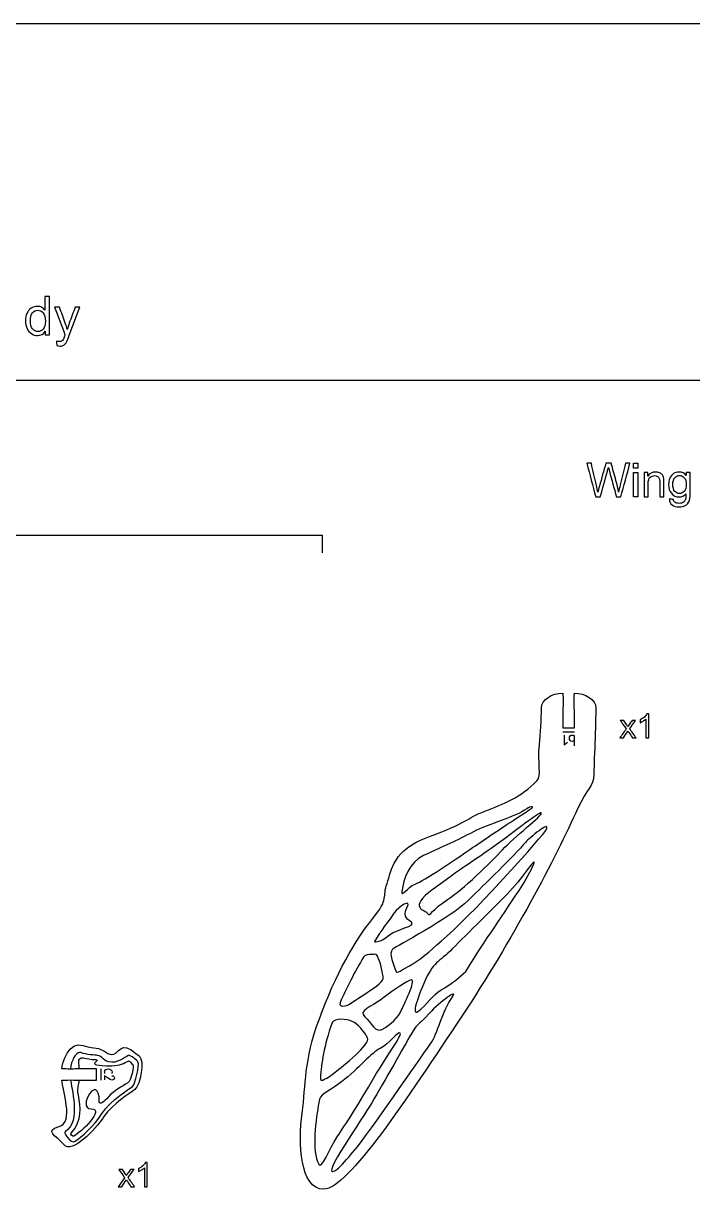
# Model space of a CAD drawing. Extents: x 0 to 1200, y 0 to 700.
# Drawn here: x 372.2 to 548, y 389.6 to 700 of the extents above; entities that cross this region are included whole.
import ezdxf

# ---------------------------------------------------------------- set-up
doc = ezdxf.new("R2010")
doc.units = 0
doc.header["$MEASUREMENT"] = 0
doc.layers.add('DEFAULT', color=7, linetype='CONTINUOUS')

msp = doc.modelspace()

# ---------------------------------------------------------------- linework, layer by layer
at = {"layer": 'DEFAULT', "color": 7}
msp.add_lwpolyline([(1200, 0), (0, 0), (0, 700), (1200, 700)], close=True, dxfattribs=at)
for points in [[(32.24, 601.59), (32.24, 606.24), (728.58, 606.24), (728.58, 601.59)], [(164.66, 560.92), (164.66, 565.56), (450.63, 565.56), (450.63, 560.92)], [(513.94, 513.83), (516.94, 513.83)], [(514.28, 513.01), (514.28, 510.47), (515.13, 511.16)], [(392.47, 425.27), (392.47, 422.27)]]:
    msp.add_lwpolyline(points, dxfattribs=at)
at = {"layer": 'DEFAULT', "color": 38}
for points in [[(532.53, 584.43), (533.62, 584.43), (533.62, 583.18), (532.53, 583.18)], [(532.53, 581.99), (533.62, 581.99), (533.62, 575.59), (532.53, 575.59)]]:
    msp.add_lwpolyline(points, close=True, dxfattribs=at)
for points, knots in [([(377.89, 618.2), (377.89, 618.5), (377.89, 618.81), (377.89, 619.12), (377.43, 618.39), (376.75, 618.03), (375.85, 618.03), (375.26, 618.03), (374.73, 618.19), (374.24, 618.51), (373.75, 618.84), (373.37, 619.28), (373.1, 619.86), (372.83, 620.44), (372.7, 621.1), (372.7, 621.85), (372.7, 622.58), (372.82, 623.24), (373.06, 623.84), (373.31, 624.43), (373.67, 624.89), (374.16, 625.2), (374.65, 625.52), (375.19, 625.68), (375.79, 625.68), (376.23, 625.68), (376.63, 625.59), (376.97, 625.4), (377.31, 625.21), (377.59, 624.97), (377.81, 624.67), (377.81, 625.88), (377.81, 627.09), (377.81, 628.3), (378.22, 628.3), (378.63, 628.3), (379.04, 628.3), (379.04, 624.93), (379.04, 621.56), (379.04, 618.2), (378.66, 618.2), (378.28, 618.2), (377.89, 618.2)], [3.262, 3.262, 3.262, 3.262, 5.88, 5.88, 5.88, 6.88, 6.88, 6.88, 7.88, 7.88, 7.88, 8.88, 8.88, 8.88, 9.88, 9.88, 9.88, 10.88, 10.88, 10.88, 11.88, 11.88, 11.88, 12.88, 12.88, 12.88, 13.88, 13.88, 13.88, 14.88, 14.88, 14.88, 25.153, 25.153, 25.153, 28.649, 28.649, 28.649, 57.282, 57.282, 57.282, 60.544, 60.544, 60.544, 60.544]), ([(373.97, 621.85), (373.97, 620.91), (374.17, 620.21), (374.57, 619.75), (374.96, 619.28), (375.43, 619.05), (375.96, 619.05), (376.51, 619.05), (376.97, 619.27), (377.35, 619.72), (377.72, 620.16), (377.91, 620.84), (377.91, 621.75), (377.91, 622.75), (377.72, 623.48), (377.33, 623.95), (376.95, 624.42), (376.47, 624.65), (375.91, 624.65), (375.36, 624.65), (374.9, 624.43), (374.53, 623.98), (374.16, 623.53), (373.97, 622.82), (373.97, 621.85)], [1, 1, 1, 1, 2, 2, 2, 3, 3, 3, 4, 4, 4, 5, 5, 5, 6, 6, 6, 7, 7, 7, 8, 8, 8, 9, 9, 9, 9]), ([(380.94, 615.38), (380.89, 615.77), (380.85, 616.16), (380.8, 616.54), (381.07, 616.47), (381.31, 616.43), (381.51, 616.43), (381.79, 616.43), (382.01, 616.48), (382.17, 616.57), (382.34, 616.66), (382.47, 616.79), (382.58, 616.96), (382.66, 617.08), (382.78, 617.39), (382.96, 617.88), (382.98, 617.95), (383.02, 618.05), (383.07, 618.18), (382.14, 620.63), (381.22, 623.07), (380.29, 625.51), (380.74, 625.51), (381.18, 625.51), (381.63, 625.51), (382.14, 624.1), (382.64, 622.69), (383.15, 621.28), (383.35, 620.74), (383.52, 620.17), (383.68, 619.58), (383.82, 620.15), (383.99, 620.71), (384.19, 621.25), (384.71, 622.67), (385.23, 624.09), (385.75, 625.51), (386.17, 625.51), (386.58, 625.51), (387, 625.51), (386.07, 623.03), (385.14, 620.55), (384.21, 618.07), (383.91, 617.27), (383.68, 616.72), (383.52, 616.41), (383.3, 616), (383.04, 615.7), (382.76, 615.51), (382.47, 615.32), (382.13, 615.23), (381.74, 615.23), (381.5, 615.23), (381.23, 615.28), (380.94, 615.38)], [0, 0, 0, 0, 3.324076, 3.324076, 3.324076, 4.324076, 4.324076, 4.324076, 5.324076, 5.324076, 5.324076, 6.324076, 6.324076, 6.324076, 7.324076, 7.324076, 7.324076, 8.324076, 8.324076, 8.324076, 30.545746, 30.545746, 30.545746, 34.334746, 34.334746, 34.334746, 47.097998, 47.097998, 47.097998, 48.097998, 48.097998, 48.097998, 49.097998, 49.097998, 49.097998, 61.974155, 61.974155, 61.974155, 65.490155, 65.490155, 65.490155, 88.010868, 88.010868, 88.010868, 89.010868, 89.010868, 89.010868, 90.010868, 90.010868, 90.010868, 91.010868, 91.010868, 91.010868, 92.010868, 92.010868, 92.010868, 92.010868]), ([(522.55, 575.59), (521.77, 578.53), (520.99, 581.48), (520.21, 584.43), (520.61, 584.43), (521.01, 584.43), (521.41, 584.43), (521.86, 582.49), (522.31, 580.56), (522.75, 578.63), (522.9, 578.02), (523.02, 577.42), (523.13, 576.82), (523.35, 577.77), (523.49, 578.31), (523.53, 578.46), (524.09, 580.45), (524.65, 582.44), (525.21, 584.43), (525.68, 584.43), (526.15, 584.43), (526.62, 584.43), (527.04, 582.93), (527.46, 581.44), (527.88, 579.95), (528.2, 578.84), (528.43, 577.8), (528.57, 576.82), (528.68, 577.38), (528.83, 578.02), (529.01, 578.75), (529.47, 580.64), (529.94, 582.53), (530.4, 584.43), (530.79, 584.43), (531.18, 584.43), (531.57, 584.43), (530.77, 581.48), (529.96, 578.53), (529.15, 575.59), (528.77, 575.59), (528.4, 575.59), (528.02, 575.59), (527.4, 577.83), (526.78, 580.08), (526.16, 582.32), (526, 582.88), (525.91, 583.23), (525.88, 583.36), (525.79, 582.95), (525.7, 582.61), (525.62, 582.32), (525, 580.08), (524.37, 577.83), (523.75, 575.59), (523.35, 575.59), (522.95, 575.59), (522.55, 575.59)], [0, 0, 0, 0, 25.920755, 25.920755, 25.920755, 29.320755, 29.320755, 29.320755, 46.181108, 46.181108, 46.181108, 47.181108, 47.181108, 47.181108, 48.181108, 48.181108, 48.181108, 65.759116, 65.759116, 65.759116, 69.758116, 69.758116, 69.758116, 82.936944, 82.936944, 82.936944, 83.936944, 83.936944, 83.936944, 84.936944, 84.936944, 84.936944, 101.508688, 101.508688, 101.508688, 104.840688, 104.840688, 104.840688, 130.819522, 130.819522, 130.819522, 134.014522, 134.014522, 134.014522, 153.820554, 153.820554, 153.820554, 154.820554, 154.820554, 154.820554, 155.820554, 155.820554, 155.820554, 175.635678, 175.635678, 175.635678, 179.019678, 179.019678, 179.019678, 179.019678]), ([(535.27, 575.59), (535.27, 577.72), (535.27, 579.86), (535.27, 581.99), (535.6, 581.99), (535.92, 581.99), (536.25, 581.99), (536.25, 581.69), (536.25, 581.38), (536.25, 581.08), (536.72, 581.78), (537.4, 582.13), (538.28, 582.13), (538.67, 582.13), (539.02, 582.07), (539.35, 581.93), (539.67, 581.79), (539.91, 581.61), (540.07, 581.38), (540.24, 581.16), (540.35, 580.89), (540.41, 580.58), (540.45, 580.38), (540.47, 580.03), (540.47, 579.52), (540.47, 578.21), (540.47, 576.9), (540.47, 575.59), (540.11, 575.59), (539.75, 575.59), (539.39, 575.59), (539.39, 576.89), (539.39, 578.18), (539.39, 579.48), (539.39, 579.92), (539.35, 580.25), (539.26, 580.47), (539.18, 580.69), (539.03, 580.87), (538.81, 581), (538.6, 581.13), (538.34, 581.19), (538.06, 581.19), (537.59, 581.19), (537.19, 581.05), (536.86, 580.75), (536.52, 580.46), (536.35, 579.9), (536.35, 579.08), (536.35, 577.92), (536.35, 576.75), (536.35, 575.59), (535.99, 575.59), (535.63, 575.59), (535.27, 575.59)], [3.076, 3.076, 3.076, 3.076, 21.225, 21.225, 21.225, 23.994, 23.994, 23.994, 26.574, 26.574, 26.574, 27.574, 27.574, 27.574, 28.574, 28.574, 28.574, 29.574, 29.574, 29.574, 30.574, 30.574, 30.574, 31.574, 31.574, 31.574, 42.734, 42.734, 42.734, 45.81, 45.81, 45.81, 56.85, 56.85, 56.85, 57.85, 57.85, 57.85, 58.85, 58.85, 58.85, 59.85, 59.85, 59.85, 60.85, 60.85, 60.85, 61.85, 61.85, 61.85, 71.762, 71.762, 71.762, 74.838, 74.838, 74.838, 74.838]), ([(541.94, 575.06), (542.29, 575), (542.64, 574.95), (542.99, 574.9), (543.04, 574.57), (543.16, 574.34), (543.36, 574.19), (543.63, 573.99), (544, 573.89), (544.46, 573.89), (544.97, 573.89), (545.35, 573.99), (545.63, 574.19), (545.9, 574.39), (546.09, 574.67), (546.18, 575.03), (546.24, 575.25), (546.26, 575.72), (546.26, 576.43), (545.79, 575.87), (545.19, 575.59), (544.49, 575.59), (543.61, 575.59), (542.93, 575.9), (542.44, 576.54), (541.96, 577.17), (541.72, 577.94), (541.72, 578.82), (541.72, 579.44), (541.83, 580), (542.05, 580.52), (542.27, 581.03), (542.59, 581.43), (543.01, 581.71), (543.43, 581.99), (543.93, 582.13), (544.49, 582.13), (545.25, 582.13), (545.87, 581.83), (546.36, 581.22), (546.36, 581.48), (546.36, 581.73), (546.36, 581.99), (546.7, 581.99), (547.03, 581.99), (547.36, 581.99), (547.36, 580.15), (547.36, 578.3), (547.36, 576.46), (547.36, 575.46), (547.26, 574.75), (547.06, 574.34), (546.86, 573.92), (546.53, 573.59), (546.09, 573.35), (545.65, 573.11), (545.11, 572.99), (544.47, 572.99), (543.71, 572.99), (543.09, 573.16), (542.62, 573.5), (542.15, 573.85), (541.92, 574.37), (541.94, 575.06)], [0, 0, 0, 0, 3.022933, 3.022933, 3.022933, 4.022933, 4.022933, 4.022933, 5.022933, 5.022933, 5.022933, 6.022933, 6.022933, 6.022933, 7.022933, 7.022933, 7.022933, 8.022933, 8.022933, 8.022933, 9.022933, 9.022933, 9.022933, 10.022933, 10.022933, 10.022933, 11.022933, 11.022933, 11.022933, 12.022933, 12.022933, 12.022933, 13.022933, 13.022933, 13.022933, 14.022933, 14.022933, 14.022933, 15.022933, 15.022933, 15.022933, 17.210933, 17.210933, 17.210933, 20.047933, 20.047933, 20.047933, 35.735933, 35.735933, 35.735933, 36.735933, 36.735933, 36.735933, 37.735933, 37.735933, 37.735933, 38.735933, 38.735933, 38.735933, 39.735933, 39.735933, 39.735933, 40.735933, 40.735933, 40.735933, 40.735933]), ([(542.84, 578.9), (542.84, 578.06), (543, 577.45), (543.34, 577.06), (543.67, 576.68), (544.09, 576.49), (544.59, 576.49), (545.09, 576.49), (545.51, 576.68), (545.84, 577.06), (546.18, 577.45), (546.35, 578.05), (546.35, 578.87), (546.35, 579.65), (546.18, 580.24), (545.83, 580.64), (545.48, 581.04), (545.06, 581.24), (544.57, 581.24), (544.09, 581.24), (543.68, 581.04), (543.34, 580.65), (543, 580.26), (542.84, 579.67), (542.84, 578.9)], [1, 1, 1, 1, 2, 2, 2, 3, 3, 3, 4, 4, 4, 5, 5, 5, 6, 6, 6, 7, 7, 7, 8, 8, 8, 9, 9, 9, 9]), ([(536.53, 512.24), (536.27, 512.24), (536.01, 512.24), (535.75, 512.24), (535.75, 513.89), (535.75, 515.54), (535.75, 517.18), (535.56, 517.01), (535.32, 516.83), (535.02, 516.65), (534.71, 516.47), (534.44, 516.34), (534.2, 516.25), (534.2, 516.5), (534.2, 516.75), (534.2, 517), (534.63, 517.2), (535.01, 517.45), (535.34, 517.74), (535.66, 518.03), (535.89, 518.31), (536.03, 518.58), (536.19, 518.58), (536.36, 518.58), (536.53, 518.58), (536.53, 516.47), (536.53, 514.36), (536.53, 512.24)], [17.969, 17.969, 17.969, 17.969, 20.166, 20.166, 20.166, 34.167, 34.167, 34.167, 35.167, 35.167, 35.167, 36.167, 36.167, 36.167, 38.291, 38.291, 38.291, 39.291, 39.291, 39.291, 40.291, 40.291, 40.291, 41.707, 41.707, 41.707, 59.676, 59.676, 59.676, 59.676]), ([(528.89, 512.24), (529.45, 513.04), (530.01, 513.83), (530.57, 514.62), (530.05, 515.35), (529.53, 516.08), (529.02, 516.82), (529.34, 516.82), (529.67, 516.82), (529.99, 516.82), (530.22, 516.46), (530.46, 516.1), (530.69, 515.74), (530.82, 515.54), (530.93, 515.37), (531.01, 515.23), (531.14, 515.42), (531.25, 515.59), (531.36, 515.74), (531.61, 516.1), (531.87, 516.46), (532.13, 516.82), (532.44, 516.82), (532.75, 516.82), (533.05, 516.82), (532.53, 516.1), (532, 515.38), (531.47, 514.66), (532.04, 513.86), (532.61, 513.05), (533.18, 512.24), (532.86, 512.24), (532.54, 512.24), (532.22, 512.24), (531.91, 512.72), (531.6, 513.19), (531.28, 513.66), (531.2, 513.79), (531.12, 513.92), (531.04, 514.05), (530.63, 513.45), (530.23, 512.85), (529.83, 512.24), (529.52, 512.24), (529.21, 512.24), (528.89, 512.24)], [0, 0, 0, 0, 8.235918, 8.235918, 8.235918, 15.849393, 15.849393, 15.849393, 18.596393, 18.596393, 18.596393, 22.229807, 22.229807, 22.229807, 23.229807, 23.229807, 23.229807, 24.229807, 24.229807, 24.229807, 27.993674, 27.993674, 27.993674, 30.617674, 30.617674, 30.617674, 38.189279, 38.189279, 38.189279, 46.574462, 46.574462, 46.574462, 49.271462, 49.271462, 49.271462, 54.099611, 54.099611, 54.099611, 55.396852, 55.396852, 55.396852, 61.542099, 61.542099, 61.542099, 64.203099, 64.203099, 64.203099, 64.203099]), ([(404.7, 394.27), (404.45, 394.27), (404.19, 394.27), (403.93, 394.27), (403.93, 395.92), (403.93, 397.57), (403.93, 399.21), (403.74, 399.04), (403.5, 398.86), (403.2, 398.68), (402.89, 398.5), (402.62, 398.37), (402.38, 398.28), (402.38, 398.53), (402.38, 398.78), (402.38, 399.03), (402.81, 399.23), (403.19, 399.48), (403.52, 399.77), (403.84, 400.06), (404.07, 400.34), (404.21, 400.61), (404.37, 400.61), (404.54, 400.61), (404.7, 400.61), (404.7, 398.5), (404.7, 396.39), (404.7, 394.27)], [17.969, 17.969, 17.969, 17.969, 20.166, 20.166, 20.166, 34.167, 34.167, 34.167, 35.167, 35.167, 35.167, 36.167, 36.167, 36.167, 38.291, 38.291, 38.291, 39.291, 39.291, 39.291, 40.291, 40.291, 40.291, 41.707, 41.707, 41.707, 59.676, 59.676, 59.676, 59.676]), ([(397.07, 394.27), (397.63, 395.07), (398.19, 395.86), (398.74, 396.65), (398.23, 397.38), (397.71, 398.12), (397.2, 398.85), (397.52, 398.85), (397.84, 398.85), (398.17, 398.85), (398.4, 398.49), (398.64, 398.13), (398.87, 397.78), (399, 397.57), (399.11, 397.4), (399.19, 397.26), (399.31, 397.45), (399.43, 397.62), (399.54, 397.77), (399.79, 398.13), (400.05, 398.49), (400.31, 398.85), (400.62, 398.85), (400.92, 398.85), (401.23, 398.85), (400.71, 398.13), (400.18, 397.41), (399.65, 396.69), (400.22, 395.89), (400.79, 395.08), (401.35, 394.27), (401.04, 394.27), (400.72, 394.27), (400.4, 394.27), (400.09, 394.75), (399.78, 395.22), (399.46, 395.7), (399.38, 395.82), (399.3, 395.95), (399.21, 396.08), (398.81, 395.48), (398.41, 394.88), (398.01, 394.27), (397.7, 394.27), (397.39, 394.27), (397.07, 394.27)], [0, 0, 0, 0, 8.235918, 8.235918, 8.235918, 15.849393, 15.849393, 15.849393, 18.596393, 18.596393, 18.596393, 22.229259, 22.229259, 22.229259, 23.229259, 23.229259, 23.229259, 24.229259, 24.229259, 24.229259, 27.992545, 27.992545, 27.992545, 30.617545, 30.617545, 30.617545, 38.189151, 38.189151, 38.189151, 46.574334, 46.574334, 46.574334, 49.272334, 49.272334, 49.272334, 54.100483, 54.100483, 54.100483, 55.397724, 55.397724, 55.397724, 61.542417, 61.542417, 61.542417, 64.203417, 64.203417, 64.203417, 64.203417])]:
    msp.add_open_spline(points, degree=3, knots=knots, dxfattribs=at)
at = {"layer": 'DEFAULT', "color": 1}
for points, knots in [([(516.94, 524.03), (516.94, 522.9), (516.88, 523.02), (516.88, 521.76), (516.88, 520.49), (516.94, 520.62), (516.94, 519.48), (516.94, 517.97), (516.94, 516.45), (516.94, 514.93), (515.94, 514.93), (514.94, 514.93), (513.94, 514.93), (513.94, 516.45), (513.94, 517.96), (513.94, 519.48), (513.94, 520.62), (514.01, 520.5), (514, 521.76), (514.01, 523.02), (513.94, 522.89), (513.94, 524.03), (511.06, 524.03), (508.29, 522.29), (508.29, 520.13), (508.29, 516.86), (508.08, 513.55), (507.75, 510.47), (507.26, 505.71), (508.36, 502.24), (507.15, 501.02), (502.77, 496.57), (498.38, 494.91), (493.46, 493.03), (488.52, 491.15), (488.71, 489.86), (478.83, 486.3), (468.96, 482.74), (469.06, 477.56), (467.73, 474.02), (466.39, 470.48), (468.32, 469.95), (463.98, 464.79), (459.64, 459.64), (454.03, 449.81), (449.92, 438.45), (445.8, 427.09), (446.42, 421.32), (445.4, 413.63), (444.38, 405.93), (444.74, 393.56), (451.1, 393.62), (457.45, 393.69), (473.02, 417.58), (487.35, 439.07), (500.61, 458.97), (512.12, 481.01), (517.81, 493.6), (520.34, 499.2), (521.99, 499.38), (522.05, 502.62), (522.09, 505.01), (522.59, 516.34), (522.59, 520.13), (522.59, 522.29), (519.82, 524.03), (516.94, 524.03)], [3, 3, 3, 3, 4, 4, 4, 5, 5, 5, 17.903, 17.903, 17.903, 26.407, 26.407, 26.407, 39.301003, 39.301003, 39.301003, 40.301003, 40.301003, 40.301003, 41.301003, 41.301003, 41.301003, 42.301003, 42.301003, 42.301003, 43.301003, 43.301003, 43.301003, 44.301003, 44.301003, 44.301003, 45.301003, 45.301003, 45.301003, 46.301003, 46.301003, 46.301003, 47.301003, 47.301003, 47.301003, 48.301003, 48.301003, 48.301003, 49.301003, 49.301003, 49.301003, 50.301003, 50.301003, 50.301003, 51.301003, 51.301003, 51.301003, 52.301003, 52.301003, 52.301003, 53.301003, 53.301003, 53.301003, 54.301003, 54.301003, 54.301003, 55.301003, 55.301003, 55.301003, 56.301003, 56.301003, 56.301003, 56.301003]), ([(471.61, 471.65), (471.61, 471.72), (471.62, 471.8), (471.64, 471.89), (471.97, 475.17), (473.59, 479.57), (477.33, 481.32), (482.69, 483.83), (485.93, 485.2), (490.45, 487.6), (494.19, 489.59), (501.41, 491.4), (504.43, 493.63), (504.88, 493.97), (505.37, 494.12), (505.86, 494.12), (506.47, 494.04), (504.93, 493.24), (500.82, 490.54), (496.7, 487.83), (493.46, 485.67), (489.47, 482.9), (485.48, 480.13), (477.37, 474.74), (475.11, 473.81), (472.96, 472.92), (471.63, 470.46), (471.61, 471.65)], [1, 1, 1, 1, 2, 2, 2, 3, 3, 3, 4, 4, 4, 5, 5, 5, 6.018, 6.018, 6.018, 7.018, 7.018, 7.018, 8.018, 8.018, 8.018, 9.018, 9.018, 9.018, 10.018, 10.018, 10.018, 10.018]), ([(470.01, 451.07), (469.44, 452.48), (468.07, 455.73), (469.16, 456.69), (470.23, 457.63), (484.14, 464.71), (489.08, 469.57), (493.51, 473.9), (500.88, 480.98), (504.2, 484.89), (504.82, 485.61), (511.05, 491.04), (509.51, 488.05), (509.49, 488.02), (509.49, 487.98), (509.48, 487.94), (505.72, 483.18), (489.89, 465.63), (481.96, 458.8), (478.88, 456.15), (476.36, 453.8), (473.43, 452.23), (470.49, 450.68), (470.37, 450.18), (470.01, 451.07)], [1, 1, 1, 1, 2, 2, 2, 3, 3, 3, 4, 4, 4, 5, 5, 5, 6, 6, 6, 7, 7, 7, 8, 8, 8, 9, 9, 9, 9]), ([(508.23, 492.52), (508.24, 492.51), (508.24, 492.51), (508.25, 492.5), (508.63, 491.91), (501.01, 486.08), (498.05, 482.86), (495.07, 479.63), (487.5, 472.22), (483.6, 469.74), (479.69, 467.27), (478.79, 465.07), (478.39, 466.07), (477.99, 467.07), (472.78, 467.33), (479.84, 472.51), (490.19, 480.1), (489.1, 478.93), (495.08, 483.21), (501.98, 488.14), (507.74, 492.83), (508.23, 492.52)], [0, 0, 0, 0, 0.077104, 0.077104, 0.077104, 1.077104, 1.077104, 1.077104, 2.077104, 2.077104, 2.077104, 3.077104, 3.077104, 3.077104, 4.077104, 4.077104, 4.077104, 5.077104, 5.077104, 5.077104, 6.077104, 6.077104, 6.077104, 6.077104]), ([(506.26, 479.09), (505.58, 477.39), (504.48, 475.35), (502.24, 471.91), (497.92, 465.3), (491.79, 456.59), (488.46, 450.87), (486.82, 449.35), (484.56, 447.54), (482.88, 446.6), (480.11, 445.06), (479.18, 443.38), (476.63, 440.98), (474.09, 438.58), (474.91, 441.81), (477.4, 447.73), (479.88, 453.66), (481.32, 453.1), (484.96, 456.89), (488.6, 460.67), (496.1, 467.78), (499.97, 471.94), (503.85, 476.08), (506.98, 481.27), (506.26, 479.09)], [1, 1, 1, 1, 2, 2, 2, 3, 3, 3, 4, 4, 4, 5, 5, 5, 6, 6, 6, 7, 7, 7, 8, 8, 8, 9, 9, 9, 9]), ([(465.75, 460.82), (465.76, 460.84), (465.77, 460.85), (465.78, 460.87), (466.66, 462.18), (467.33, 463.17), (468.26, 464.38), (468.28, 464.41), (468.31, 464.44), (468.33, 464.46), (468.77, 465.04), (469.35, 465.98), (469.58, 466.28), (470.81, 467.87), (474.34, 470.23), (472.93, 467.59), (471.53, 464.95), (473.55, 464.43), (474.15, 463.79), (475.18, 462.69), (470.78, 462.23), (468.37, 460.46), (465.97, 458.69), (466.18, 458.96), (464.68, 458.63), (464.06, 458.49), (464.83, 459.43), (465.75, 460.82)], [1, 1, 1, 1, 2, 2, 2, 3, 3, 3, 4, 4, 4, 5, 5, 5, 6, 6, 6, 7, 7, 7, 8, 8, 8, 9, 9, 9, 10, 10, 10, 10]), ([(455.37, 442.59), (455.37, 442.59), (455.37, 442.6), (455.37, 442.6), (456.27, 444.76), (456.89, 446.02), (458.17, 448.55), (459.32, 450.81), (460.45, 452.8), (461.54, 454.59), (462.28, 455.75), (463.68, 455.09), (464.54, 455.37), (465.41, 455.66), (466.33, 451.43), (466.54, 450.35), (466.73, 449.26), (467.24, 448.71), (464.94, 447.04), (462.64, 445.37), (459.41, 443.32), (458.13, 442.46), (456.88, 441.61), (454.95, 441.43), (455.37, 442.59)], [1, 1, 1, 1, 2, 2, 2, 3, 3, 3, 4, 4, 4, 5, 5, 5, 6, 6, 6, 7, 7, 7, 8, 8, 8, 9, 9, 9, 9]), ([(461.86, 438.97), (459.95, 440.54), (463.78, 441.59), (466.08, 443.39), (468.39, 445.2), (471.7, 447.61), (473.77, 448.55), (475.84, 449.48), (472.46, 442.95), (471.55, 440.76), (470.71, 438.71), (468.51, 436.84), (466.55, 435.68), (464.6, 434.53), (463.75, 437.39), (461.86, 438.97)], [1, 1, 1, 1, 2, 2, 2, 3, 3, 3, 4, 4, 4, 5, 5, 5, 6, 6, 6, 6]), ([(485.02, 444.33), (482, 440.04), (481.22, 434.77), (479.06, 431.76), (475.72, 426.94), (463.34, 408.92), (459.33, 404.08), (457.82, 402.26), (456.33, 400.43), (454.94, 399.15), (454.94, 399.14), (454.93, 399.13), (454.92, 399.13), (448.83, 394.43), (460.04, 410.35), (463.09, 415.36), (466.12, 420.37), (471.55, 430.02), (473.65, 433.69), (475.74, 437.37), (475.46, 436.15), (478.79, 439.79), (481.75, 443.04), (486.36, 446.25), (485.02, 444.33)], [1, 1, 1, 1, 2, 2, 2, 3, 3, 3, 4, 4, 4, 4.078518, 4.078518, 4.078518, 5.078518, 5.078518, 5.078518, 6.078518, 6.078518, 6.078518, 7.078518, 7.078518, 7.078518, 8.078518, 8.078518, 8.078518, 8.078518]), ([(450.2, 422.84), (450.2, 422.85), (450.2, 422.86), (450.2, 422.87), (450.44, 426.77), (451.13, 431.3), (453.27, 437.34), (453.29, 437.36), (453.3, 437.39), (453.31, 437.41), (453.87, 438.69), (457.12, 438.35), (458.57, 437.72), (460.04, 437.08), (461.8, 434.99), (462.59, 433.39), (463.39, 431.8), (456.14, 425.95), (454.04, 424.36), (451.95, 422.79), (450.15, 421.5), (450.2, 422.84)], [0, 0, 0, 0, 0.083295, 0.083295, 0.083295, 1.083295, 1.083295, 1.083295, 2.083295, 2.083295, 2.083295, 3.083295, 3.083295, 3.083295, 4.083295, 4.083295, 4.083295, 5.083295, 5.083295, 5.083295, 6.083295, 6.083295, 6.083295, 6.083295]), ([(449.77, 400.18), (447.79, 403.53), (449.06, 412.41), (449.78, 416.36), (449.78, 416.38), (449.78, 416.41), (449.78, 416.42), (450.3, 419.03), (451.01, 418.25), (455.71, 421.83), (460.46, 425.44), (463.62, 429.56), (465.93, 430.64), (468.23, 431.73), (470.64, 435.31), (471.19, 434.66), (471.73, 434.01), (467.35, 428.34), (463.51, 421.67), (459.68, 415), (456.78, 410.71), (454.62, 407.4), (452.46, 404.09), (450.54, 398.88), (449.77, 400.18)], [1, 1, 1, 1, 2, 2, 2, 3, 3, 3, 4, 4, 4, 5, 5, 5, 6, 6, 6, 7, 7, 7, 8, 8, 8, 9, 9, 9, 9]), ([(382.27, 422.27), (382.27, 419.81), (385.59, 411.29), (381.5, 410.08), (377.41, 408.87), (380.77, 407.83), (382.81, 405.31), (384.85, 402.79), (390.95, 409.17), (393.29, 412.71), (395.63, 416.26), (399.95, 418.6), (401.43, 419.82), (402.9, 421.04), (404.03, 427.47), (402.61, 428.58), (402.03, 429.03), (401.71, 429.35), (400.45, 430.25), (397.17, 432.59), (396.89, 427.68), (394.32, 429.34), (391.18, 431.37), (391.51, 430.22), (387.85, 431.42), (384.07, 432.66), (382.27, 426.71), (382.27, 425.27), (383.41, 425.27), (383.28, 425.21), (384.54, 425.21), (385.81, 425.21), (385.68, 425.27), (386.82, 425.27), (388.34, 425.27), (389.85, 425.27), (391.37, 425.27), (391.37, 424.27), (391.37, 423.27), (391.37, 422.27), (389.85, 422.27), (388.34, 422.27), (386.82, 422.27), (385.68, 422.27), (385.81, 422.34), (384.54, 422.34), (383.28, 422.34), (383.41, 422.27), (382.27, 422.27)], [1, 1, 1, 1, 2, 2, 2, 3, 3, 3, 4, 4, 4, 5, 5, 5, 6, 6, 6, 7, 7, 7, 8, 8, 8, 9, 9, 9, 10, 10, 10, 11, 11, 11, 12, 12, 12, 24.897, 24.897, 24.897, 33.401, 33.401, 33.401, 46.3, 46.3, 46.3, 47.3, 47.3, 47.3, 48.3, 48.3, 48.3, 48.3])]:
    msp.add_open_spline(points, degree=3, knots=knots, dxfattribs=at)
at = {"layer": 'DEFAULT', "color": 7}
for points, knots in [([(516.91, 511.62), (516.79, 511.44), (516.6, 511.33), (516.33, 511.33), (515.92, 511.33), (515.62, 511.66), (515.63, 512.15), (515.63, 512.72), (516, 513.01), (516.37, 513.01), (516.62, 513.01), (516.78, 512.92), (516.91, 512.7), (516.9, 512.58), (516.91, 510.2), (516.91, 510.2)], [0, 0, 0, 0, 1.004, 1.004, 1.004, 2.008, 2.008, 2.008, 3.012, 3.012, 3.012, 4.016, 4.016, 4.016, 5.02, 5.02, 5.02, 5.02]), ([(393.58, 424.05), (393.53, 424.12), (393.47, 424.2), (393.47, 424.42), (393.47, 424.92), (393.86, 425.24), (394.43, 425.24), (395.01, 425.24), (395.43, 424.9), (395.43, 424.36), (395.43, 424.18), (395.38, 424.12), (395.34, 424.04)], [0, 0, 0, 0, 1, 1, 1, 2, 2, 2, 3, 3, 3, 4, 4, 4, 4]), ([(395.42, 423.46), (395.89, 423.46), (396.05, 423.13), (396.05, 422.9), (396.05, 422.48), (395.78, 422.3), (395.42, 422.3), (394.95, 422.3), (393.47, 423.42), (393.47, 423.42), (393.47, 423.08), (393.47, 422.74), (393.47, 422.4)], [0, 0, 0, 0, 1, 1, 1, 2, 2, 2, 3, 3, 3, 5.913, 5.913, 5.913, 5.913])]:
    msp.add_open_spline(points, degree=3, knots=knots, dxfattribs=at)
at = {"layer": 'DEFAULT', "color": 5}
msp.add_open_spline([(384.54, 422.34), (384.56, 420.73), (387.46, 411.44), (383.12, 408.69), (382.57, 408.34), (384.7, 405.65), (385.59, 406.17), (387.21, 407.12), (390.91, 410.48), (392.69, 413.38), (394.94, 417.03), (400.54, 420.36), (400.84, 420.6), (401.57, 421.45), (402.72, 426.01), (402.24, 427.11), (402.06, 427.54), (400.15, 428.86), (399.9, 428.83), (399.42, 428.78), (397.49, 426.96), (395.34, 426.99), (393.21, 427.02), (392.76, 428.73), (391.64, 428.81), (390.92, 428.86), (388.89, 428.97), (387.23, 429.52), (387.09, 429.57), (386.96, 429.59), (386.84, 429.59), (386.05, 429.59), (384.62, 427.43), (384.54, 425.21)], degree=3, knots=[0, 0, 0, 0, 1, 1, 1, 2, 2, 2, 3, 3, 3, 4, 4, 4, 5, 5, 5, 6, 6, 6, 7, 7, 7, 8, 8, 8, 9, 9, 9, 10, 10, 10, 11, 11, 11, 11], dxfattribs=at)
at = {"layer": 'DEFAULT', "color": 3}
msp.add_open_spline([(386.82, 425.27), (386.86, 426.5), (386.36, 427.56), (387.07, 428), (387.78, 428.44), (388.2, 427.83), (391.05, 427.68), (393.27, 427.55), (386.94, 426.07), (395.4, 426.07), (397.54, 426.07), (398.65, 426.79), (399.68, 427.3), (400.12, 427.52), (400.44, 426.66), (400.86, 426.42), (401.36, 426.14), (400.36, 422.04), (399.6, 421.57), (397.97, 420.59), (396.02, 419.74), (394.45, 417.85), (393.47, 416.66), (392.09, 415.6), (392.09, 416.6), (392.09, 424.65), (385.9, 414.76), (389.99, 414.76), (393.67, 414.76), (387.24, 408.44), (385.4, 407.61), (385.02, 407.44), (384.42, 408.03), (384.71, 408.36), (387.84, 411.97), (387.08, 415.04), (386.58, 418.36), (386.22, 420.77), (386.82, 420.91), (386.82, 422.27)], degree=3, knots=[0, 0, 0, 0, 1, 1, 1, 2, 2, 2, 3, 3, 3, 4, 4, 4, 5, 5, 5, 6, 6, 6, 7, 7, 7, 8, 8, 8, 9, 9, 9, 10, 10, 10, 11, 11, 11, 12, 12, 12, 13, 13, 13, 13], dxfattribs=at)

doc.saveas('drawing.dxf')
